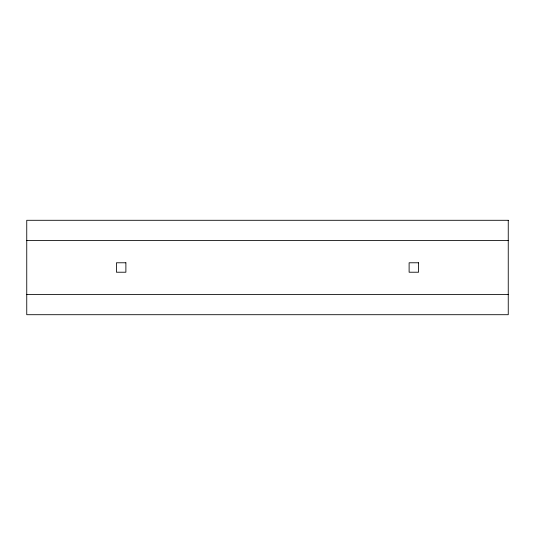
<?xml version="1.0" encoding="UTF-8"?>
<svg xmlns="http://www.w3.org/2000/svg" width="535" height="535" viewBox="0 0 535 535"><rect width="100%" height="100%" fill="white"/><g stroke="black" fill="none" stroke-linecap="round" stroke-linejoin="round"><path stroke-width="0.8" d="M26.75 240.482L508.25 240.482M26.75 294.517L508.25 294.517M508.25 220.293L26.75 220.293L26.75 314.707L508.25 314.707L508.25 220.293M125.885 262.779L116.443 262.779L116.443 272.221L125.885 272.221L125.885 262.779M418.557 262.779L409.114 262.779L409.114 272.221L418.557 272.221L418.557 262.779"/></g></svg>
